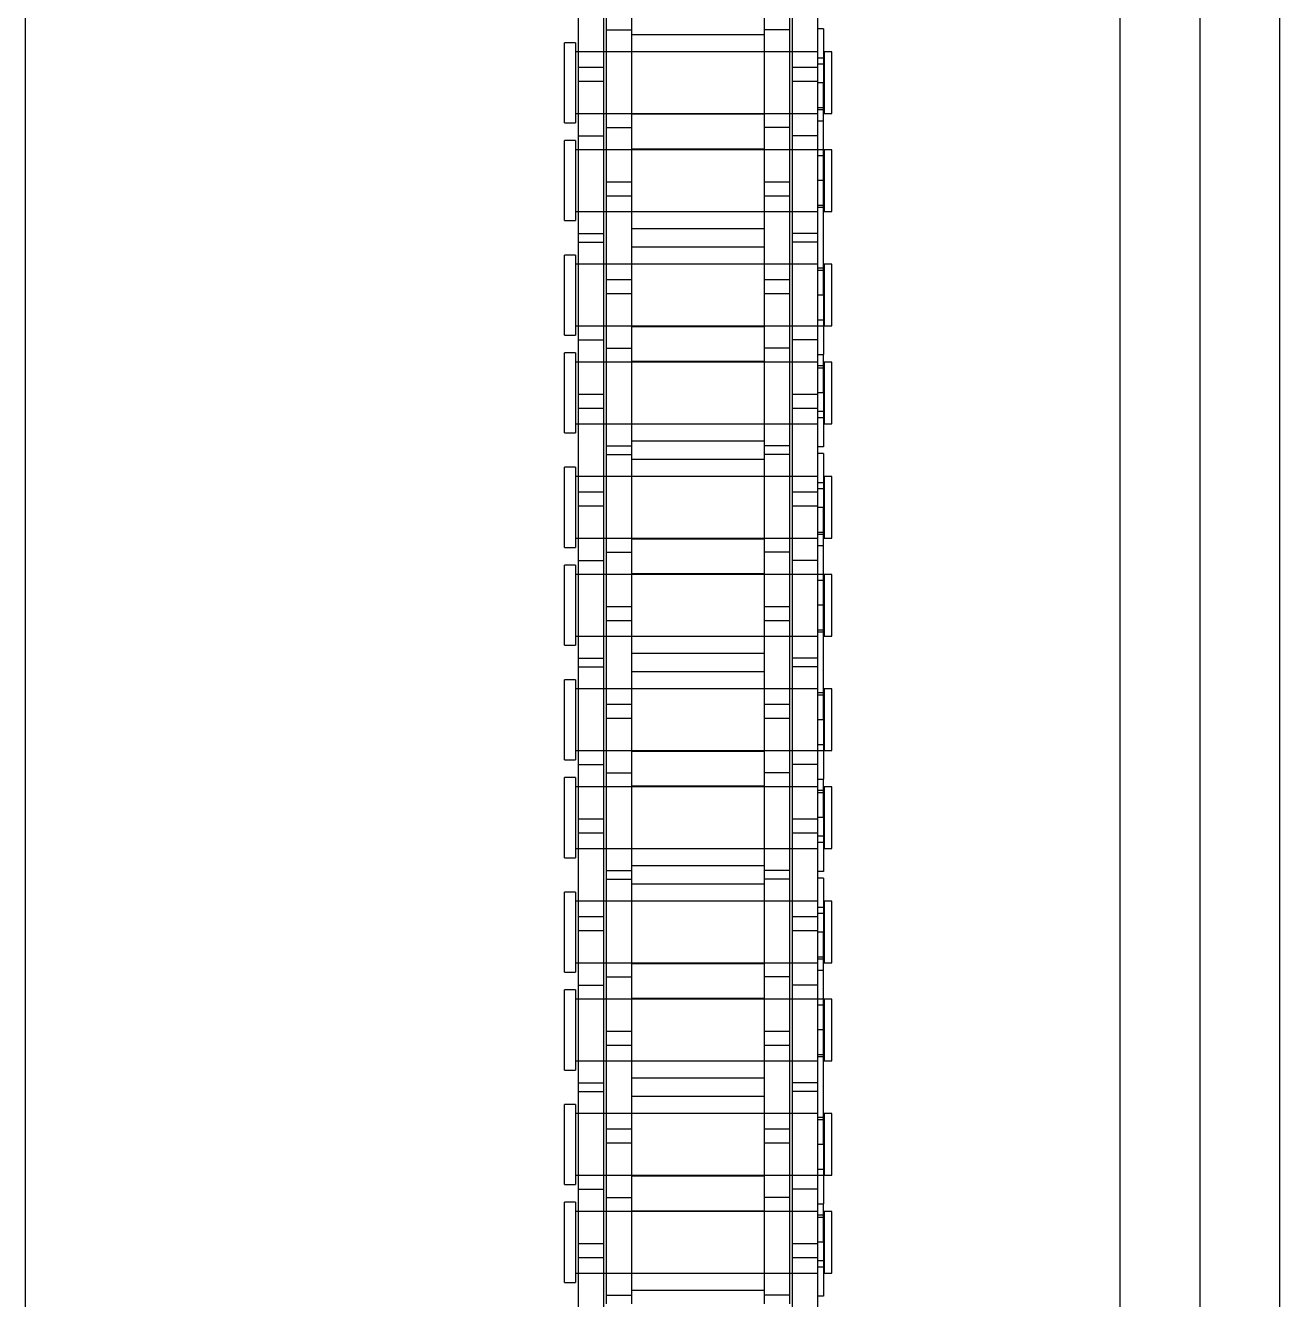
# Model space of a CAD drawing. Header units: metres. Extents: x 0 to 63075, y 0 to 44550.
# Drawn here: x 14529.8 to 14604.8, y 26613.9 to 26690.1 of the extents above; entities that cross this region are included whole.
import ezdxf

# ---------------------------------------------------------------- set-up
doc = ezdxf.new("R2010")
doc.units = ezdxf.units.M
doc.header["$LTSCALE"] = 75
doc.linetypes.add('HIDDEN2', pattern=[4.7625, 3.175, -1.5875])
for name, color, linetype in [('SDM', 7, 'Continuous'), ('SL4', 4, 'Continuous'), ('ST1', 7, 'HIDDEN2')]:
    doc.layers.add(name, color=color, linetype=linetype)

# ---------------------------------------------------------------- blocks, each defined once
blk = doc.blocks.new('A$Ca53c419a')
at = {"layer": 'SL4'}
for p, q in [((1009.762, 281.235), (2334.737, 281.235)), ((1009.762, 215.76), (2334.737, 215.76)), ((2334.737, 206.235), (1009.762, 206.235))]:
    blk.add_line(p, q, dxfattribs=at)
at = {"layer": 'ST1'}
for p, q in [((2185.129, 249), (2189.926, 249)), ((2185.129, 249), (2185.129, 248.342)), ((2189.926, 248.342), (2189.926, 249)), ((2190.978, 249), (2195.775, 249)), ((2190.978, 249), (2190.978, 248.342)), ((2195.775, 248.342), (2195.775, 249)), ((2197.829, 249), (2202.626, 249)), ((2197.829, 249), (2197.829, 248.342)), ((2202.626, 248.342), (2202.626, 249)), ((2203.678, 249), (2208.475, 249)), ((2203.678, 249), (2203.678, 248.342)), ((2208.475, 248.342), (2208.475, 249)), ((2210.529, 249), (2215.326, 249)), ((2210.529, 249), (2210.529, 248.342)), ((2215.326, 248.342), (2215.326, 249)), ((2216.378, 249), (2221.175, 249)), ((2216.378, 249), (2216.378, 248.342)), ((2221.175, 248.342), (2221.175, 249)), ((2223.229, 249), (2228.026, 249)), ((2223.229, 249), (2223.229, 248.342)), ((2228.026, 248.342), (2228.026, 249)), ((2229.078, 249), (2233.875, 249)), ((2229.078, 249), (2229.078, 248.342)), ((2233.875, 248.342), (2233.875, 249)), ((2235.929, 249), (2240.726, 249)), ((2235.929, 249), (2235.929, 248.342)), ((2240.726, 248.342), (2240.726, 249)), ((2241.777, 249), (2246.574, 249)), ((2241.777, 249), (2241.777, 248.342)), ((2246.574, 248.342), (2246.574, 249)), ((2248.629, 249), (2253.426, 249)), ((2248.629, 249), (2248.629, 248.342)), ((2253.426, 248.342), (2253.426, 249)), ((2254.477, 249), (2259.274, 249)), ((2254.477, 249), (2254.477, 248.342)), ((2259.274, 248.342), (2259.274, 249)), ((2177.501, 248.157), (2186.596, 248.157)), ((2189.926, 248.342), (2185.129, 248.342)), ((2185.683, 248.342), (2185.683, 233.843)), ((2185.683, 248.157), (2185.683, 246.637)), ((2186.596, 248.157), (2187.456, 248.157)), ((2186.596, 246.637), (2186.596, 248.157)), ((2187.456, 248.157), (2196.551, 248.157)), ((2187.456, 248.157), (2187.456, 246.637)), ((2189.373, 233.843), (2189.373, 248.342)), ((2189.373, 246.637), (2189.373, 248.157)), ((2190.703, 248.157), (2190.703, 246.637)), ((2195.775, 248.342), (2190.978, 248.342)), ((2191.531, 248.342), (2191.531, 233.843)), ((2191.531, 248.157), (2191.531, 246.637)), ((2195.221, 233.843), (2195.221, 248.342)), ((2195.221, 246.637), (2195.221, 248.157)), ((2196.551, 248.157), (2196.551, 246.637)), ((2196.551, 248.157), (2202.901, 248.157)), ((2197.053, 248.157), (2197.053, 246.637)), ((2202.626, 248.342), (2197.829, 248.342)), ((2198.383, 248.342), (2198.383, 233.843)), ((2198.383, 248.157), (2198.383, 246.637)), ((2202.073, 233.843), (2202.073, 248.342)), ((2202.073, 246.637), (2202.073, 248.157)), ((2202.901, 248.157), (2202.901, 246.637)), ((2202.901, 248.157), (2211.996, 248.157)), ((2208.475, 248.342), (2203.678, 248.342)), ((2204.231, 248.342), (2204.231, 233.843)), ((2204.231, 248.157), (2204.231, 246.637)), ((2206.148, 246.637), (2206.148, 248.157)), ((2207.008, 248.157), (2207.008, 246.637)), ((2207.921, 233.843), (2207.921, 248.342)), ((2207.921, 246.637), (2207.921, 248.157)), ((2215.326, 248.342), (2210.529, 248.342)), ((2211.083, 248.342), (2211.083, 233.843)), ((2211.083, 248.157), (2211.083, 246.637)), ((2211.996, 248.157), (2212.856, 248.157)), ((2211.996, 246.637), (2211.996, 248.157)), ((2212.856, 248.157), (2221.951, 248.157)), ((2212.856, 248.157), (2212.856, 246.637)), ((2214.773, 233.843), (2214.773, 248.342)), ((2214.773, 246.637), (2214.773, 248.157)), ((2216.103, 248.157), (2216.103, 246.637)), ((2221.175, 248.342), (2216.378, 248.342)), ((2216.931, 248.342), (2216.931, 233.843)), ((2216.931, 248.157), (2216.931, 246.637)), ((2220.621, 233.843), (2220.621, 248.342)), ((2220.621, 246.637), (2220.621, 248.157)), ((2221.951, 248.157), (2221.951, 246.637)), ((2221.951, 248.157), (2228.301, 248.157)), ((2222.453, 248.157), (2222.453, 246.637)), ((2228.026, 248.342), (2223.229, 248.342)), ((2223.783, 248.342), (2223.783, 233.843)), ((2223.783, 248.157), (2223.783, 246.637)), ((2227.473, 233.843), (2227.473, 248.342)), ((2227.473, 246.637), (2227.473, 248.157)), ((2228.301, 248.157), (2228.301, 246.637)), ((2228.301, 248.157), (2237.396, 248.157)), ((2233.875, 248.342), (2229.078, 248.342)), ((2229.631, 248.342), (2229.631, 233.843)), ((2229.631, 248.157), (2229.631, 246.637)), ((2231.548, 246.637), (2231.548, 248.157)), ((2232.408, 248.157), (2232.408, 246.637)), ((2233.321, 233.843), (2233.321, 248.342)), ((2233.321, 246.637), (2233.321, 248.157)), ((2240.726, 248.342), (2235.929, 248.342)), ((2236.483, 248.342), (2236.483, 233.843)), ((2236.483, 248.157), (2236.483, 246.637)), ((2237.396, 248.157), (2238.256, 248.157)), ((2237.396, 246.637), (2237.396, 248.157)), ((2238.256, 248.157), (2247.351, 248.157)), ((2238.256, 248.157), (2238.256, 246.637)), ((2240.173, 233.843), (2240.173, 248.342)), ((2240.173, 246.637), (2240.173, 248.157)), ((2241.503, 248.157), (2241.503, 246.637)), ((2246.574, 248.342), (2241.777, 248.342)), ((2242.331, 248.342), (2242.331, 233.843)), ((2242.331, 248.157), (2242.331, 246.637)), ((2246.021, 233.843), (2246.021, 248.342)), ((2246.021, 246.637), (2246.021, 248.157)), ((2247.351, 248.157), (2247.351, 246.637)), ((2247.351, 248.157), (2253.701, 248.157)), ((2247.853, 248.157), (2247.853, 246.637)), ((2253.426, 248.342), (2248.629, 248.342)), ((2249.183, 248.342), (2249.183, 233.843)), ((2249.183, 248.157), (2249.183, 246.637)), ((2252.873, 233.843), (2252.873, 248.342)), ((2252.873, 246.637), (2252.873, 248.157)), ((2253.701, 248.157), (2253.701, 246.637)), ((2253.701, 248.157), (2262.796, 248.157)), ((2259.274, 248.342), (2254.477, 248.342)), ((2255.031, 248.342), (2255.031, 233.843)), ((2255.031, 248.157), (2255.031, 246.637)), ((2256.948, 246.637), (2256.948, 248.157)), ((2257.808, 248.157), (2257.808, 246.637)), ((2258.721, 233.843), (2258.721, 248.342)), ((2258.721, 246.637), (2258.721, 248.157)), ((2177.501, 246.637), (2186.596, 246.637)), ((2183.851, 246.485), (2190.201, 246.485)), ((2184.353, 246.485), (2184.353, 244.965)), ((2185.683, 246.485), (2185.683, 244.965)), ((2186.596, 246.637), (2187.456, 246.637)), ((2187.456, 246.637), (2196.551, 246.637)), ((2189.373, 244.965), (2189.373, 246.485)), ((2190.201, 246.485), (2190.201, 244.965)), ((2190.201, 246.485), (2199.296, 246.485)), ((2191.531, 246.485), (2191.531, 244.965)), ((2193.448, 244.965), (2193.448, 246.485)), ((2194.308, 246.485), (2194.308, 244.965)), ((2195.221, 244.965), (2195.221, 246.485)), ((2196.551, 246.637), (2202.901, 246.637)), ((2198.383, 246.485), (2198.383, 244.965)), ((2199.296, 246.485), (2200.156, 246.485)), ((2199.296, 244.965), (2199.296, 246.485)), ((2200.156, 246.485), (2209.251, 246.485)), ((2200.156, 246.485), (2200.156, 244.965)), ((2202.073, 244.965), (2202.073, 246.485)), ((2202.901, 246.637), (2211.996, 246.637)), ((2203.403, 246.485), (2203.403, 244.965)), ((2204.231, 246.485), (2204.231, 244.965)), ((2207.921, 244.965), (2207.921, 246.485)), ((2209.251, 246.485), (2209.251, 244.965)), ((2209.251, 246.485), (2215.601, 246.485)), ((2209.753, 246.485), (2209.753, 244.965)), ((2211.083, 246.485), (2211.083, 244.965)), ((2211.996, 246.637), (2212.856, 246.637)), ((2212.856, 246.637), (2221.951, 246.637)), ((2214.773, 244.965), (2214.773, 246.485)), ((2215.601, 246.485), (2215.601, 244.965)), ((2215.601, 246.485), (2224.696, 246.485)), ((2216.931, 246.485), (2216.931, 244.965)), ((2218.848, 244.965), (2218.848, 246.485)), ((2219.708, 246.485), (2219.708, 244.965)), ((2220.621, 244.965), (2220.621, 246.485)), ((2221.951, 246.637), (2228.301, 246.637)), ((2223.783, 246.485), (2223.783, 244.965)), ((2224.696, 246.485), (2225.556, 246.485)), ((2224.696, 244.965), (2224.696, 246.485)), ((2225.556, 246.485), (2234.651, 246.485)), ((2225.556, 246.485), (2225.556, 244.965)), ((2227.473, 244.965), (2227.473, 246.485)), ((2228.301, 246.637), (2237.396, 246.637)), ((2228.803, 246.485), (2228.803, 244.965)), ((2229.631, 246.485), (2229.631, 244.965)), ((2233.321, 244.965), (2233.321, 246.485)), ((2234.651, 246.485), (2234.651, 244.965)), ((2234.651, 246.485), (2241.001, 246.485)), ((2235.153, 246.485), (2235.153, 244.965)), ((2236.483, 246.485), (2236.483, 244.965)), ((2237.396, 246.637), (2238.256, 246.637)), ((2238.256, 246.637), (2247.351, 246.637)), ((2240.173, 244.965), (2240.173, 246.485)), ((2241.001, 246.485), (2241.001, 244.965)), ((2241.001, 246.485), (2250.096, 246.485)), ((2242.331, 246.485), (2242.331, 244.965)), ((2244.248, 244.965), (2244.248, 246.485)), ((2245.108, 246.485), (2245.108, 244.965)), ((2246.021, 244.965), (2246.021, 246.485)), ((2247.351, 246.637), (2253.701, 246.637)), ((2249.183, 246.485), (2249.183, 244.965)), ((2250.096, 246.485), (2250.956, 246.485)), ((2250.096, 244.965), (2250.096, 246.485)), ((2250.956, 246.485), (2260.051, 246.485)), ((2250.956, 246.485), (2250.956, 244.965)), ((2252.873, 244.965), (2252.873, 246.485)), ((2253.701, 246.637), (2262.796, 246.637)), ((2254.203, 246.485), (2254.203, 244.965)), ((2255.031, 246.485), (2255.031, 244.965)), ((2258.721, 244.965), (2258.721, 246.485)), ((2260.051, 246.485), (2260.051, 244.965)), ((2260.051, 246.485), (2266.401, 246.485)), ((2183.851, 244.965), (2190.201, 244.965)), ((2184.636, 237.035), (2184.636, 244.965)), ((2185.683, 244.965), (2185.683, 237.035)), ((2189.373, 237.035), (2189.373, 244.965)), ((2189.416, 244.965), (2189.416, 237.035)), ((2190.201, 244.965), (2199.296, 244.965)), ((2191.488, 237.035), (2191.488, 244.965)), ((2191.531, 244.965), (2191.531, 237.035)), ((2195.221, 237.035), (2195.221, 244.965)), ((2196.268, 244.965), (2196.268, 237.035)), ((2197.336, 237.035), (2197.336, 244.965)), ((2198.383, 244.965), (2198.383, 237.035)), ((2199.296, 244.965), (2200.156, 244.965)), ((2200.156, 244.965), (2209.251, 244.965)), ((2202.073, 237.035), (2202.073, 244.965)), ((2202.116, 244.965), (2202.116, 237.035)), ((2204.188, 237.035), (2204.188, 244.965)), ((2204.231, 244.965), (2204.231, 237.035)), ((2207.921, 237.035), (2207.921, 244.965)), ((2208.968, 244.965), (2208.968, 237.035)), ((2209.251, 244.965), (2215.601, 244.965)), ((2210.036, 237.035), (2210.036, 244.965)), ((2211.083, 244.965), (2211.083, 237.035)), ((2214.773, 237.035), (2214.773, 244.965)), ((2214.816, 244.965), (2214.816, 237.035)), ((2215.601, 244.965), (2224.696, 244.965)), ((2216.888, 237.035), (2216.888, 244.965)), ((2216.931, 244.965), (2216.931, 237.035)), ((2220.621, 237.035), (2220.621, 244.965)), ((2221.668, 244.965), (2221.668, 237.035)), ((2222.736, 237.035), (2222.736, 244.965)), ((2223.783, 244.965), (2223.783, 237.035)), ((2224.696, 244.965), (2225.556, 244.965)), ((2225.556, 244.965), (2234.651, 244.965)), ((2227.473, 237.035), (2227.473, 244.965)), ((2227.516, 244.965), (2227.516, 237.035)), ((2229.588, 237.035), (2229.588, 244.965)), ((2229.631, 244.965), (2229.631, 237.035)), ((2233.321, 237.035), (2233.321, 244.965)), ((2234.368, 244.965), (2234.368, 237.035)), ((2234.651, 244.965), (2241.001, 244.965)), ((2235.436, 237.035), (2235.436, 244.965)), ((2236.483, 244.965), (2236.483, 237.035)), ((2240.173, 237.035), (2240.173, 244.965)), ((2240.216, 244.965), (2240.216, 237.035)), ((2241.001, 244.965), (2250.096, 244.965)), ((2242.288, 237.035), (2242.288, 244.965)), ((2242.331, 244.965), (2242.331, 237.035)), ((2246.021, 237.035), (2246.021, 244.965)), ((2247.068, 244.965), (2247.068, 237.035)), ((2248.136, 237.035), (2248.136, 244.965)), ((2249.183, 244.965), (2249.183, 237.035)), ((2250.096, 244.965), (2250.956, 244.965)), ((2250.956, 244.965), (2260.051, 244.965)), ((2252.873, 237.035), (2252.873, 244.965)), ((2252.916, 244.965), (2252.916, 237.035)), ((2254.988, 237.035), (2254.988, 244.965)), ((2255.031, 244.965), (2255.031, 237.035)), ((2258.721, 237.035), (2258.721, 244.965)), ((2259.768, 244.965), (2259.768, 237.035)), ((2260.051, 244.965), (2266.401, 244.965)), ((2183.851, 237.035), (2190.201, 237.035)), ((2184.353, 235.515), (2184.353, 237.035)), ((2185.683, 237.035), (2185.683, 235.515)), ((2189.373, 235.515), (2189.373, 237.035)), ((2190.201, 235.515), (2190.201, 237.035)), ((2190.201, 237.035), (2199.296, 237.035)), ((2191.531, 237.035), (2191.531, 235.515)), ((2193.448, 235.515), (2193.448, 237.035)), ((2194.308, 237.035), (2194.308, 235.515)), ((2195.221, 235.515), (2195.221, 237.035)), ((2198.383, 237.035), (2198.383, 235.515)), ((2199.296, 237.035), (2200.156, 237.035)), ((2199.296, 235.515), (2199.296, 237.035)), ((2200.156, 237.035), (2209.251, 237.035)), ((2200.156, 237.035), (2200.156, 235.515)), ((2202.073, 235.515), (2202.073, 237.035)), ((2203.403, 235.515), (2203.403, 237.035)), ((2204.231, 237.035), (2204.231, 235.515)), ((2207.921, 235.515), (2207.921, 237.035)), ((2209.251, 235.515), (2209.251, 237.035)), ((2209.251, 237.035), (2215.601, 237.035)), ((2209.753, 235.515), (2209.753, 237.035)), ((2211.083, 237.035), (2211.083, 235.515)), ((2214.773, 235.515), (2214.773, 237.035)), ((2215.601, 235.515), (2215.601, 237.035)), ((2215.601, 237.035), (2224.696, 237.035)), ((2216.931, 237.035), (2216.931, 235.515)), ((2218.848, 235.515), (2218.848, 237.035)), ((2219.708, 237.035), (2219.708, 235.515)), ((2220.621, 235.515), (2220.621, 237.035)), ((2223.783, 237.035), (2223.783, 235.515)), ((2224.696, 237.035), (2225.556, 237.035)), ((2224.696, 235.515), (2224.696, 237.035)), ((2225.556, 237.035), (2234.651, 237.035)), ((2225.556, 237.035), (2225.556, 235.515)), ((2227.473, 235.515), (2227.473, 237.035)), ((2228.803, 235.515), (2228.803, 237.035)), ((2229.631, 237.035), (2229.631, 235.515)), ((2233.321, 235.515), (2233.321, 237.035)), ((2234.651, 235.515), (2234.651, 237.035)), ((2234.651, 237.035), (2241.001, 237.035)), ((2235.153, 235.515), (2235.153, 237.035)), ((2236.483, 237.035), (2236.483, 235.515)), ((2240.173, 235.515), (2240.173, 237.035)), ((2241.001, 235.515), (2241.001, 237.035)), ((2241.001, 237.035), (2250.096, 237.035)), ((2242.331, 237.035), (2242.331, 235.515)), ((2244.248, 235.515), (2244.248, 237.035)), ((2245.108, 237.035), (2245.108, 235.515)), ((2246.021, 235.515), (2246.021, 237.035)), ((2249.183, 237.035), (2249.183, 235.515)), ((2250.096, 237.035), (2250.956, 237.035)), ((2250.096, 235.515), (2250.096, 237.035)), ((2250.956, 237.035), (2260.051, 237.035)), ((2250.956, 237.035), (2250.956, 235.515)), ((2252.873, 235.515), (2252.873, 237.035)), ((2254.203, 235.515), (2254.203, 237.035)), ((2255.031, 237.035), (2255.031, 235.515)), ((2258.721, 235.515), (2258.721, 237.035)), ((2260.051, 235.515), (2260.051, 237.035)), ((2260.051, 237.035), (2266.401, 237.035)), ((2183.851, 235.515), (2190.201, 235.515)), ((2190.201, 235.515), (2199.296, 235.515)), ((2199.296, 235.515), (2200.156, 235.515)), ((2200.156, 235.515), (2209.251, 235.515)), ((2209.251, 235.515), (2215.601, 235.515)), ((2215.601, 235.515), (2224.696, 235.515)), ((2224.696, 235.515), (2225.556, 235.515)), ((2225.556, 235.515), (2234.651, 235.515)), ((2234.651, 235.515), (2241.001, 235.515)), ((2241.001, 235.515), (2250.096, 235.515)), ((2250.096, 235.515), (2250.956, 235.515)), ((2250.956, 235.515), (2260.051, 235.515)), ((2260.051, 235.515), (2266.401, 235.515)), ((2177.501, 235.363), (2186.596, 235.363)), ((2185.683, 235.363), (2185.683, 233.843)), ((2186.596, 235.363), (2187.456, 235.363)), ((2186.596, 233.843), (2186.596, 235.363)), ((2187.456, 235.363), (2196.551, 235.363)), ((2187.456, 235.363), (2187.456, 233.843)), ((2189.373, 233.843), (2189.373, 235.363)), ((2190.703, 233.843), (2190.703, 235.363)), ((2191.531, 235.363), (2191.531, 233.511)), ((2195.221, 233.843), (2195.221, 235.363)), ((2196.551, 233.843), (2196.551, 235.363)), ((2196.551, 235.363), (2202.901, 235.363)), ((2197.053, 233.843), (2197.053, 235.363)), ((2198.383, 235.363), (2198.383, 233.843)), ((2202.073, 233.511), (2202.073, 235.363)), ((2202.901, 233.843), (2202.901, 235.363)), ((2202.901, 235.363), (2211.996, 235.363)), ((2204.231, 235.363), (2204.231, 233.843)), ((2206.148, 233.843), (2206.148, 235.363)), ((2207.008, 235.363), (2207.008, 233.843)), ((2207.921, 233.843), (2207.921, 235.363)), ((2211.083, 235.363), (2211.083, 233.843)), ((2211.996, 235.363), (2212.856, 235.363)), ((2211.996, 233.843), (2211.996, 235.363)), ((2212.856, 235.363), (2221.951, 235.363)), ((2212.856, 235.363), (2212.856, 233.843)), ((2214.773, 233.843), (2214.773, 235.363)), ((2216.103, 233.843), (2216.103, 235.363)), ((2216.931, 235.363), (2216.931, 233.511)), ((2220.621, 233.843), (2220.621, 235.363)), ((2221.951, 233.843), (2221.951, 235.363)), ((2221.951, 235.363), (2228.301, 235.363)), ((2222.453, 233.843), (2222.453, 235.363)), ((2223.783, 235.363), (2223.783, 233.843)), ((2227.473, 233.511), (2227.473, 235.363)), ((2228.301, 233.843), (2228.301, 235.363)), ((2228.301, 235.363), (2237.396, 235.363)), ((2229.631, 235.363), (2229.631, 233.843)), ((2231.548, 233.843), (2231.548, 235.363)), ((2232.408, 235.363), (2232.408, 233.843)), ((2233.321, 233.843), (2233.321, 235.363)), ((2236.483, 235.363), (2236.483, 233.843)), ((2237.396, 235.363), (2238.256, 235.363)), ((2237.396, 233.843), (2237.396, 235.363)), ((2238.256, 235.363), (2247.351, 235.363)), ((2238.256, 235.363), (2238.256, 233.843)), ((2240.173, 233.843), (2240.173, 235.363)), ((2241.503, 233.843), (2241.503, 235.363)), ((2242.331, 235.363), (2242.331, 233.511)), ((2246.021, 233.843), (2246.021, 235.363)), ((2247.351, 233.843), (2247.351, 235.363)), ((2247.351, 235.363), (2253.701, 235.363)), ((2247.853, 233.843), (2247.853, 235.363)), ((2249.183, 235.363), (2249.183, 233.843)), ((2252.873, 233.511), (2252.873, 235.363)), ((2253.701, 233.843), (2253.701, 235.363)), ((2253.701, 235.363), (2262.796, 235.363)), ((2255.031, 235.363), (2255.031, 233.843)), ((2256.948, 233.843), (2256.948, 235.363)), ((2257.808, 235.363), (2257.808, 233.843)), ((2258.721, 233.843), (2258.721, 235.363)), ((2177.501, 233.843), (2186.596, 233.843)), ((2184.297, 233.511), (2184.297, 233.843)), ((2187.528, 233.511), (2184.297, 233.511)), ((2189.373, 233.474), (2185.683, 233.474)), ((2185.683, 233.474), (2185.683, 233)), ((2186.052, 233.843), (2186.052, 233.474)), ((2186.421, 233.511), (2186.421, 233.843)), ((2186.596, 233.843), (2187.456, 233.843)), ((2187.456, 233.843), (2196.551, 233.843)), ((2187.528, 233.511), (2187.528, 233.843)), ((2187.528, 233.511), (2189.824, 233.511)), ((2189.004, 233.474), (2189.004, 233.843)), ((2189.147, 233.511), (2189.147, 233.843)), ((2189.373, 233), (2189.373, 233.474)), ((2189.824, 233.843), (2189.824, 233.511)), ((2193.376, 233.511), (2189.824, 233.511)), ((2195.221, 233.474), (2191.531, 233.474)), ((2191.531, 233.474), (2191.531, 233)), ((2191.9, 233.843), (2191.9, 233.474)), ((2193.376, 233.511), (2193.376, 233.843)), ((2193.376, 233.511), (2206.076, 233.511)), ((2194.852, 233.474), (2194.852, 233.843)), ((2194.995, 233.511), (2194.995, 233.843)), ((2195.221, 233), (2195.221, 233.474)), ((2196.551, 233.843), (2202.901, 233.843)), ((2202.073, 233.474), (2198.383, 233.474)), ((2198.383, 233.474), (2198.383, 233)), ((2198.609, 233.511), (2198.609, 233.843)), ((2198.752, 233.843), (2198.752, 233.474)), ((2200.228, 233.511), (2200.228, 233.843)), ((2201.704, 233.474), (2201.704, 233.843)), ((2202.073, 233), (2202.073, 233.474)), ((2202.901, 233.843), (2211.996, 233.843)), ((2203.78, 233.511), (2203.78, 233.843)), ((2207.921, 233.474), (2204.231, 233.474)), ((2204.231, 233.474), (2204.231, 233)), ((2204.457, 233.511), (2204.457, 233.843)), ((2204.6, 233.843), (2204.6, 233.474)), ((2206.076, 233.511), (2206.076, 233.843)), ((2209.307, 233.511), (2206.076, 233.511)), ((2207.183, 233.511), (2207.183, 233.843)), ((2207.552, 233.474), (2207.552, 233.843)), ((2207.921, 233), (2207.921, 233.474)), ((2209.307, 233.511), (2209.307, 233.843)), ((2209.697, 233.511), (2209.697, 233.843)), ((2212.928, 233.511), (2209.697, 233.511)), ((2214.773, 233.474), (2211.083, 233.474)), ((2211.083, 233.474), (2211.083, 233)), ((2211.452, 233.843), (2211.452, 233.474)), ((2211.821, 233.511), (2211.821, 233.843)), ((2211.996, 233.843), (2212.856, 233.843)), ((2212.856, 233.843), (2221.951, 233.843)), ((2212.928, 233.511), (2212.928, 233.843)), ((2212.928, 233.511), (2215.224, 233.511)), ((2214.404, 233.474), (2214.404, 233.843)), ((2214.547, 233.511), (2214.547, 233.843)), ((2214.773, 233), (2214.773, 233.474)), ((2215.224, 233.843), (2215.224, 233.511)), ((2218.776, 233.511), (2215.224, 233.511)), ((2220.621, 233.474), (2216.931, 233.474)), ((2216.931, 233.474), (2216.931, 233)), ((2217.3, 233.843), (2217.3, 233.474)), ((2218.776, 233.511), (2218.776, 233.843)), ((2218.776, 233.511), (2231.476, 233.511)), ((2220.252, 233.474), (2220.252, 233.843)), ((2220.395, 233.511), (2220.395, 233.843)), ((2220.621, 233), (2220.621, 233.474)), ((2221.951, 233.843), (2228.301, 233.843)), ((2227.473, 233.474), (2223.783, 233.474)), ((2223.783, 233.474), (2223.783, 233)), ((2224.009, 233.511), (2224.009, 233.843)), ((2224.152, 233.843), (2224.152, 233.474)), ((2225.628, 233.511), (2225.628, 233.843)), ((2227.104, 233.474), (2227.104, 233.843)), ((2227.473, 233), (2227.473, 233.474)), ((2228.301, 233.843), (2237.396, 233.843)), ((2229.18, 233.511), (2229.18, 233.843)), ((2233.321, 233.474), (2229.631, 233.474)), ((2229.631, 233.474), (2229.631, 233)), ((2229.857, 233.511), (2229.857, 233.843)), ((2230, 233.843), (2230, 233.474)), ((2231.476, 233.511), (2231.476, 233.843)), ((2234.707, 233.511), (2231.476, 233.511)), ((2232.583, 233.511), (2232.583, 233.843)), ((2232.952, 233.474), (2232.952, 233.843)), ((2233.321, 233), (2233.321, 233.474)), ((2234.707, 233.511), (2234.707, 233.843)), ((2235.097, 233.511), (2235.097, 233.843)), ((2238.328, 233.511), (2235.097, 233.511)), ((2240.173, 233.474), (2236.483, 233.474)), ((2236.483, 233.474), (2236.483, 233)), ((2236.852, 233.843), (2236.852, 233.474)), ((2237.221, 233.511), (2237.221, 233.843)), ((2237.396, 233.843), (2238.256, 233.843)), ((2238.256, 233.843), (2247.351, 233.843)), ((2238.328, 233.511), (2238.328, 233.843)), ((2238.328, 233.511), (2240.624, 233.511)), ((2239.804, 233.474), (2239.804, 233.843)), ((2239.947, 233.511), (2239.947, 233.843)), ((2240.173, 233), (2240.173, 233.474)), ((2240.624, 233.843), (2240.624, 233.511)), ((2244.176, 233.511), (2240.624, 233.511)), ((2246.021, 233.474), (2242.331, 233.474)), ((2242.331, 233.474), (2242.331, 233)), ((2242.7, 233.843), (2242.7, 233.474)), ((2244.176, 233.511), (2244.176, 233.843)), ((2244.176, 233.511), (2256.876, 233.511)), ((2245.652, 233.474), (2245.652, 233.843)), ((2245.795, 233.511), (2245.795, 233.843)), ((2246.021, 233), (2246.021, 233.474)), ((2247.351, 233.843), (2253.701, 233.843)), ((2252.873, 233.474), (2249.183, 233.474)), ((2249.183, 233.474), (2249.183, 233)), ((2249.409, 233.511), (2249.409, 233.843)), ((2249.552, 233.843), (2249.552, 233.474)), ((2251.028, 233.511), (2251.028, 233.843)), ((2252.504, 233.474), (2252.504, 233.843)), ((2252.873, 233), (2252.873, 233.474)), ((2253.701, 233.843), (2262.796, 233.843)), ((2254.58, 233.511), (2254.58, 233.843)), ((2258.721, 233.474), (2255.031, 233.474)), ((2255.031, 233.474), (2255.031, 233)), ((2255.257, 233.511), (2255.257, 233.843)), ((2255.4, 233.843), (2255.4, 233.474)), ((2256.876, 233.511), (2256.876, 233.843)), ((2260.107, 233.511), (2256.876, 233.511)), ((2257.983, 233.511), (2257.983, 233.843)), ((2258.352, 233.474), (2258.352, 233.843)), ((2258.721, 233), (2258.721, 233.474)), ((2260.107, 233.511), (2260.107, 233.843)), ((2185.683, 233), (2189.373, 233)), ((2191.531, 233), (2195.221, 233)), ((2198.383, 233), (2202.073, 233)), ((2204.231, 233), (2207.921, 233)), ((2211.083, 233), (2214.773, 233)), ((2216.931, 233), (2220.621, 233)), ((2223.783, 233), (2227.473, 233)), ((2229.631, 233), (2233.321, 233)), ((2236.483, 233), (2240.173, 233)), ((2242.331, 233), (2246.021, 233)), ((2249.183, 233), (2252.873, 233)), ((2255.031, 233), (2258.721, 233)), ((1009.762, 215.76), (2334.737, 215.76)), ((2334.737, 210.998), (1009.762, 210.998))]:
    blk.add_line(p, q, dxfattribs=at)

msp = doc.modelspace()

# ---------------------------------------------------------------- block references
at = {"layer": 'SDM', "rotation": 90}
msp.add_blockref('A$Ca53c419a', (14811.027, 24429.769), dxfattribs=at)

doc.saveas('drawing.dxf')
